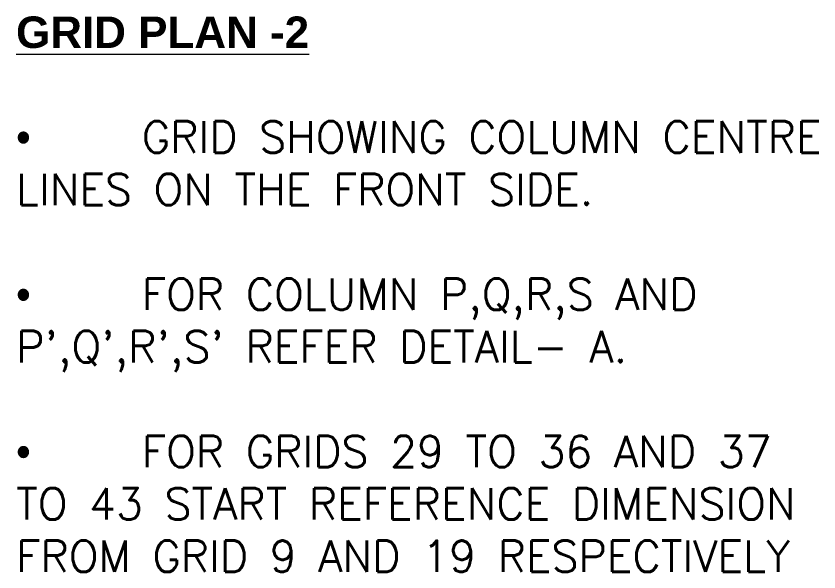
# Model space of a CAD drawing. Header units: inches. Extents: x 719368 to 6315912, y -2624014 to 446967.
# Drawn here: x 6113868 to 6131728, y -2511613 to -2499233 of the extents above; entities that cross this region are included whole.
import ezdxf

# ---------------------------------------------------------------- set-up
doc = ezdxf.new("R2010")
doc.units = ezdxf.units.IN
doc.header["$LTSCALE"] = 20
doc.header["$MEASUREMENT"] = 0
doc.layers.add('Text', color=7, linetype='Continuous', lineweight=15)
doc.styles.add('Tabrej', font='romans.shx')

msp = doc.modelspace()

# ---------------------------------------------------------------- texts
at = {"layer": 'Text', "insert": (6113868.2039, -2499243.8273), "char_height": 700, "attachment_point": 1, "style": 'Tabrej'}
msp.add_mtext_dynamic_manual_height_columns("{\\fArial|b1|i0|c0|p34;\\LGRID PLAN -2\\P\\P\\pi-3,l3,t2800;\\fSymbol|b0|i0|c2|p18;\\l·^I}GRID SHOWING COLUMN CENTRE \\P\\pi0,t3;LINES ON THE FRONT SIDE.\\P\\pl0,tz;\\P\\pi-3,l3,t2800;{\\fSymbol|b0|i0|c2|p18;·^I}FOR COLUMN P,Q,R,S AND \\P\\pi0,t3;P',Q',R',S' REFER DETAIL- A.\\P\\pl0,tz;\\P\\pi-3,l3,t2800;{\\fSymbol|b0|i0|c2|p18;·^I}FOR GRIDS 29 TO 36 AND 37 \\P\\pi0,t3;TO 43 START REFERENCE DIMENSION \\PFROM GRID 9 AND 19 RESPECTIVELY", width=20411.151133, gutter_width=24, heights=[0], dxfattribs=at)

doc.saveas('drawing.dxf')
